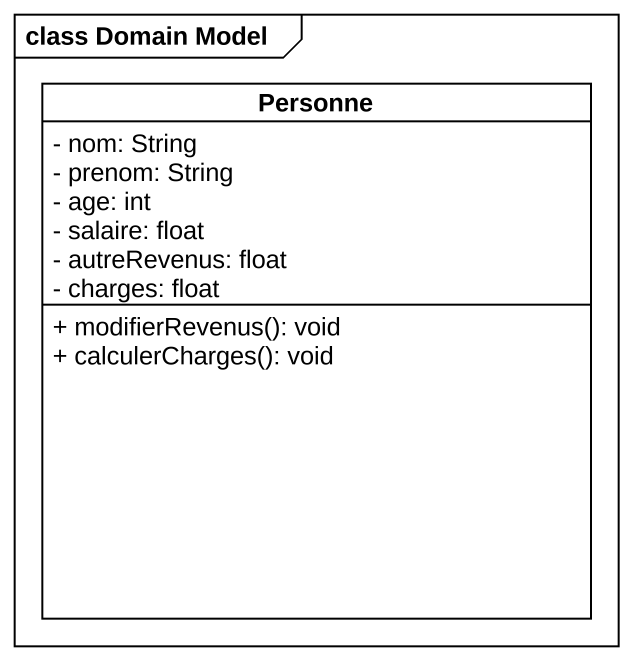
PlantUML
@startuml
mainframe class Domain Model
hide circle
hide empty members
skinparam classAttributeIconSize 0
class Personne {
  - nom: String
  - prenom: String
  - age: int
  - salaire: float
  - autreRevenus: float
  - charges: float
  + modifierRevenus(): void
  + calculerCharges(): void
}
@enduml
